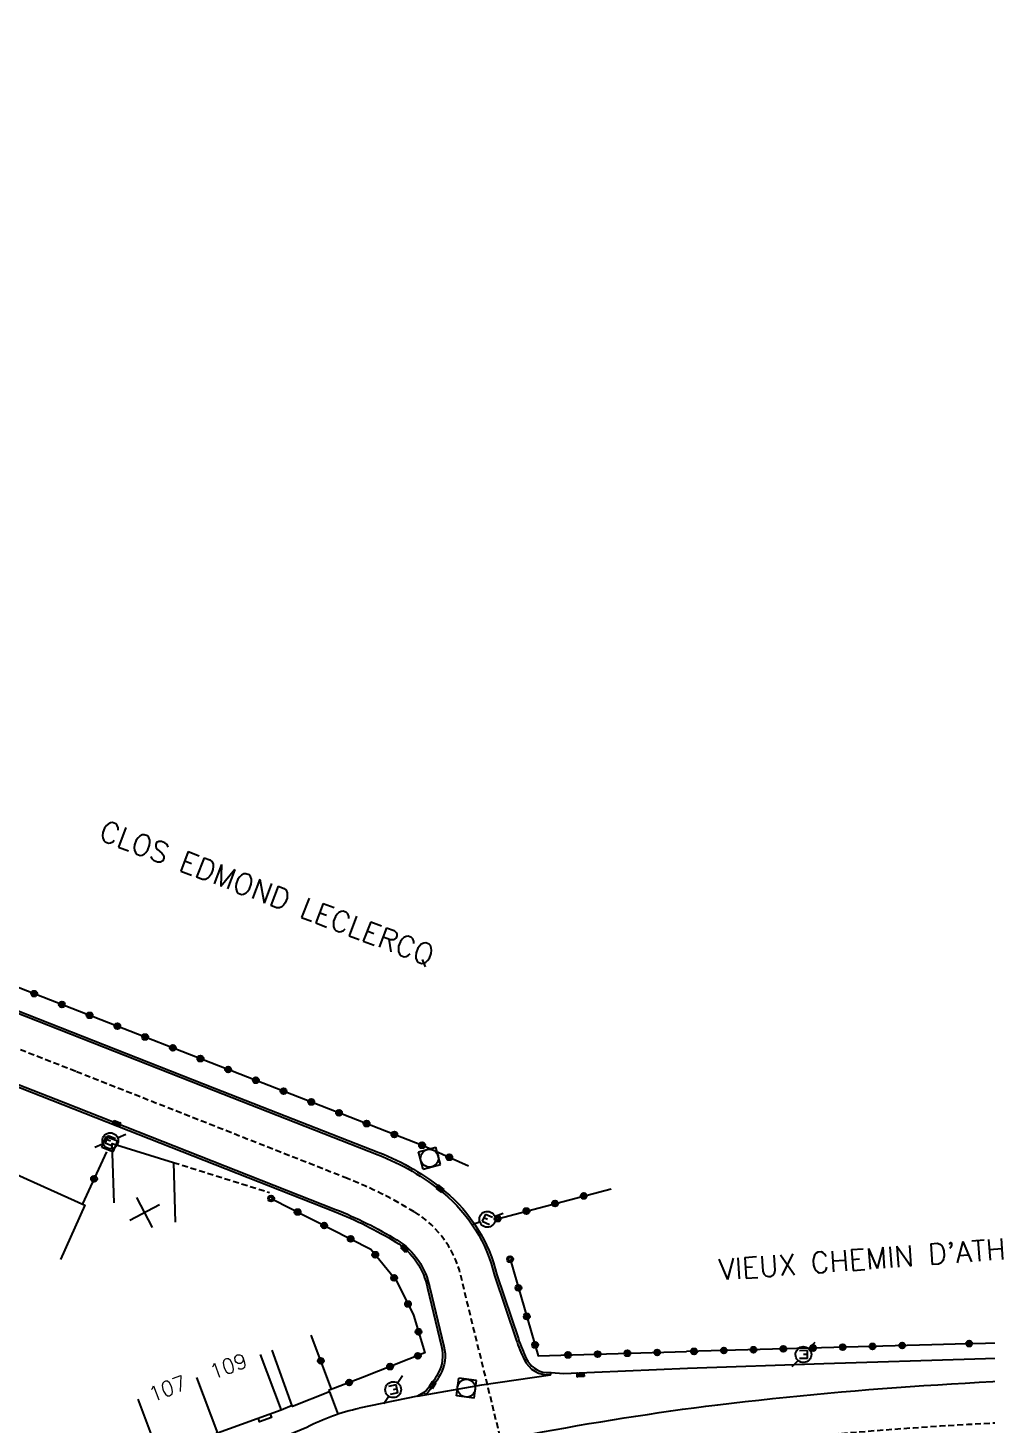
# Model space of a CAD drawing. Header units: millimetres. Extents: x 82000 to 83000, y 144000 to 145000.
# Drawn here: x 82655.6 to 82736.2, y 144637.3 to 144754.6 of the extents above; entities that cross this region are included whole.
import ezdxf
from ezdxf.enums import TextEntityAlignment as Align

# ---------------------------------------------------------------- set-up
doc = ezdxf.new("R2010")
doc.units = ezdxf.units.MM
doc.linetypes.add('DASHED', pattern=[0.75, 0.5, -0.25])
doc.layers.get('0').update_dxf_attribs({"linetype": 'CONTINUOUS'})
for name, color, linetype in [('W0001', 6, 'DASHED'), ('W0008', 7, 'CONTINUOUS'), ('W0100', 7, 'CONTINUOUS'), ('W0112', 1, 'DASHED'), ('W0322', 7, 'CONTINUOUS'), ('W0334', 7, 'CONTINUOUS'), ('W0400', 7, 'CONTINUOUS'), ('W0420', 7, 'CONTINUOUS'), ('W0471', 7, 'CONTINUOUS'), ('W0989', 7, 'CONTINUOUS'), ('W0991', 7, 'CONTINUOUS'), ('W1102', 7, 'CONTINUOUS')]:
    doc.layers.add(name, color=color, linetype=linetype)
doc.styles.get("Standard").update_dxf_attribs({"font": 'romans.shx', "width": 0.85})

# ---------------------------------------------------------------- blocks, each defined once
blk = doc.blocks.new('T471')
for p, q in [((-0.333334, 0.333334), (-0.333334, -0.333334)), ((-0.333334, 0.333334), (0.333334, 0.333334)), ((-0.333334, 0), (0, 0)), ((0.500001, 0.500001), (1.000002, 1.000002)), ((-0.500001, -0.500001), (-1.000002, -1.000002)), ((-0.333334, -0.333334), (0.333334, -0.333334))]:
    blk.add_line(p, q)
blk.add_ellipse((0, 0), major_axis=(0.471405, 0.471405), ratio=1, start_param=5.4977871438, end_param=11.780972451)
blk = doc.blocks.new('t322o')
at = {"color": 0, "linetype": 'Continuous'}
for radius in [0.25, 0.15]:
    blk.add_circle((0, 0), radius, dxfattribs=at)
blk = doc.blocks.new('T400')
for p, q in [((-0.15, 0.3), (0.15, 0.3)), ((-0.15, -0.25), (-0.15, 0.3)), ((-0.15, 0.15), (0.15, 0.15)), ((-0.15, 0), (0.15, 0)), ((0.15, 0.3), (0.15, -0.25)), ((-0.15, -0.15), (0.15, -0.15)), ((-0.15, -0.25), (-0.15, -0.3)), ((-0.15, -0.3), (0.15, -0.3)), ((0.15, -0.3), (0.15, -0.25))]:
    blk.add_line(p, q)
blk = doc.blocks.new('t112o')
at = {"color": 0, "linetype": 'Continuous'}
for p, q in [((-0.5, 0.5), (0.5, 0.5)), ((-0.5, -0.5), (-0.5, 0.5)), ((0.5, 0.5), (0.5, -0.5)), ((0.5, -0.5), (-0.5, -0.5))]:
    blk.add_line(p, q, dxfattribs=at)
blk = doc.blocks.new('T420')
for p, q in [((0.75, 0.75), (-0.75, 0.75)), ((-0.75, 0.75), (-0.75, -0.75)), ((0.75, 0.75), (0.75, -0.75)), ((0.75, -0.75), (-0.75, -0.75))]:
    blk.add_line(p, q)
blk.add_ellipse((0, 0), major_axis=(-0.53, 0.53), ratio=1, start_param=3.926991, end_param=10.210176)
blk = doc.blocks.new('t991o')
at = {"color": 0, "linetype": 'Continuous'}
for p, q in [((-1, 1), (1, -1)), ((-1, -1), (1, 1))]:
    blk.add_line(p, q, dxfattribs=at)

msp = doc.modelspace()

# ---------------------------------------------------------------- linework, layer by layer
at = {"layer": 'W0001'}
for points in [[(82523.42, 144568.49), (82549.16, 144577.84), (82560.95, 144582.86), (82614.39, 144604.67), (82649.2, 144618.75, -0.028707), (82683.27, 144629.59, -0.030893), (82714.04, 144635.42, -0.027214), (82750.74, 144637.74), (82773.15, 144638.35, -0.003383), (82794.82, 144638.92, 0.03103), (82813.62, 144640.76, 0.02588), (82830.13, 144644.43, 0.020389), (82850.16, 144651.54), (82852.09, 144652.38), (82869.28, 144660.69), (82882.64, 144667.06), (82887.94, 144669.72, 0.020981), (82915.41, 144685.32, 0.02874), (82935.09, 144698.82, -0.007333), (82948.45, 144708.93), (82971.43, 144726.34, 0.016043), (82995.98, 144745.57, 0.011513), (83000, 144749.1)], [(82696.22, 144632.52), (82694.27, 144640.56), (82692.13, 144649.29, 0.211545), (82688.11, 144655.1, 0.04325), (82682.51, 144657.89), (82659.66, 144666.89), (82648.03, 144671.45), (82633.08, 144677.32), (82615.65, 144684.16), (82604.85, 144688.47), (82591.97, 144693.79), (82579.87, 144699.2), (82570.66, 144703.63), (82559.27, 144709.59), (82543.29, 144718.22), (82526.55, 144727.41), (82516.59, 144732.7), (82490.87, 144747.39)]]:
    msp.add_lwpolyline(points, format="xyb", dxfattribs=at)
at = {"layer": 'W0008'}
for points in [[(82711.09, 144641.95), (82722.54, 144642.36), (82747.91, 144643.13), (82750.66, 144641.72), (82773.03, 144642.35, -0.003376), (82794.71, 144642.92, 0.030953), (82812.97, 144644.71, 0.025762), (82829, 144648.27, 0.020147), (82848.5, 144655.18), (82850.34, 144657.68, 0.00454), (82885.03, 144674.36, 0.020987), (82912.25, 144689.83, 0.028764), (82931.61, 144703.11, -0.007318), (82943.03, 144711.68), (82946.06, 144712.13), (82969.04, 144729.54, 0.016061), (82993.41, 144748.64, 0.015626), (82998.64, 144753.3), (83000, 144754.59, 0.022995)], [(82517.99, 144570.84), (82528.08, 144575.26), (82542.47, 144581.22), (82559.14, 144588.08), (82569.27, 144592.16), (82610.48, 144608.96, -0.000649), (82666.74, 144631.93), (82679.08, 144637, -0.070105), (82683.49, 144638.59)]]:
    msp.add_lwpolyline(points, format="xyb", dxfattribs=at)
at = {"layer": 'W0008', "flags": 128}
for points in [[(82489.5, 144744.97), (82515.25, 144730.26), (82525.23, 144724.97), (82541.96, 144715.78), (82557.97, 144707.14), (82569.41, 144701.15), (82578.7, 144696.68), (82590.87, 144691.24), (82603.81, 144685.89), (82614.63, 144681.58), (82632.06, 144674.73), (82647.01, 144668.86), (82658.64, 144664.3), (82681.49, 144655.3, -0.04325), (82686.66, 144652.73, -0.214349), (82689.41, 144648.71), (82690.61, 144643.82, -0.18763), (82690.29, 144641.4, -0.06081), (82689.1, 144639.75), (82688.92, 144639.9), (82688.4, 144639.6), (82683.49, 144638.59)], [(82592.92, 144719.61), (82586.78, 144705.84), (82586.57, 144705.89), (82586.02, 144702.66, 0.328322), (82587.83, 144699.07), (82590.69, 144697.37), (82601.87, 144692.7), (82612.89, 144688.21), (82624.44, 144683.68), (82647.17, 144674.78), (82671.25, 144665.32), (82685.08, 144659.89, -0.078821), (82690.54, 144656.69, -0.164736), (82694.86, 144649.74), (82696.68, 144644.35, 0.027847), (82697.35, 144642.69, 0.310995), (82699.57, 144641.39), (82699.62, 144641.59), (82700.66, 144641.5), (82711.09, 144641.95)]]:
    msp.add_lwpolyline(points, format="xyb", dxfattribs=at)
at = {"layer": 'W0100'}
for points in [[(82648.35, 144655.6), (82650.4, 144660.16), (82660.44, 144655.66), (82658.39, 144651.1)], [(82662.88, 144655.84), (82662.73, 144660.84), (82667.88, 144659.24), (82668.03, 144654.24)], [(82675.17, 144643.1), (82676.93, 144638.42), (82671.57, 144636.49), (82666.68, 144634.66), (82664.92, 144639.34)]]:
    msp.add_lwpolyline(points, dxfattribs=at)
at = {"layer": 'W0112'}
msp.add_lwpolyline([(82667.88, 144659.24), (82675.95, 144656.72)], dxfattribs=at)
at = {"layer": 'W0322'}
for points in [[(82644.53, 144677.98), (82688.85, 144660.66), (82692.66, 144658.97)], [(82662.24, 144660.14), (82660.22, 144655.76)], [(82695.12, 144654.52), (82704.66, 144657.04)], [(82676.08, 144656.21), (82684.46, 144651.96), (82686.58, 144649.35), (82688.05, 144646.42), (82689, 144643.24), (82683.76, 144641.18)], [(82696.17, 144651.11), (82698.53, 144642.99), (82710.99, 144643.36)], [(82681.16, 144640.19), (82679.46, 144644.72)], [(82751.87, 144644.31), (82734.55, 144644.01)], [(82683.76, 144641.18), (82680.92, 144640.09)]]:
    msp.add_lwpolyline(points, dxfattribs=at)
at = {"layer": 'W0322', "flags": 128}
msp.add_lwpolyline([(82731.62, 144643.93), (82710.99, 144643.36)], dxfattribs=at)
at = {"layer": 'W0334', "flags": 128}
for points in [[(82541.96, 144578.94), (82543.2, 144579.45), (82559.63, 144586.1), (82613.07, 144607.91), (82647.92, 144622.01, -0.028736), (82682.41, 144632.98, -0.030909), (82713.62, 144638.89, -0.027201), (82750.67, 144641.24), (82773.04, 144641.85, -0.003377), (82794.72, 144642.42, 0.030962), (82813.05, 144644.21, 0.025777), (82829.14, 144647.79, 0.020293), (82848.82, 144654.77), (82850.64, 144655.56), (82867.77, 144663.84), (82881.11, 144670.21), (82886.36, 144672.84, 0.020987), (82913.58, 144688.31, 0.028764), (82932.94, 144701.59, -0.007318), (82946.36, 144711.73), (82969.34, 144729.14, 0.016057), (82993.73, 144748.25, 0.015626), (82998.99, 144752.94), (83000, 144753.9, 0.022999)], [(82489.4, 144744.8), (82515.16, 144730.08), (82525.14, 144724.79), (82541.86, 144715.6), (82557.87, 144706.96), (82569.32, 144700.97), (82578.62, 144696.5), (82590.79, 144691.06), (82603.73, 144685.71), (82614.55, 144681.39), (82631.99, 144674.54), (82646.94, 144668.67), (82658.57, 144664.11), (82681.42, 144655.12, -0.04325), (82686.56, 144652.56, -0.214626), (82689.22, 144648.67), (82690.41, 144643.78, -0.18763), (82690.11, 144641.5, -0.052019), (82689.15, 144640.1), (82688.92, 144639.9)]]:
    msp.add_lwpolyline(points, format="xyb", dxfattribs=at)
at = {"layer": 'W0334'}
msp.add_lwpolyline([(82586.78, 144705.84), (82586.64, 144705.1), (82586.22, 144702.63, 0.32889), (82587.92, 144699.25), (82590.78, 144697.55), (82601.95, 144692.88), (82612.97, 144688.4), (82624.51, 144683.87), (82647.25, 144674.97), (82671.33, 144665.5), (82685.15, 144660.08, -0.078821), (82690.67, 144656.84, -0.164543), (82695.05, 144649.79), (82696.87, 144644.41, 0.027847), (82697.53, 144642.77, 0.264616), (82699.2, 144641.59), (82699.62, 144641.59)], format="xyb", dxfattribs=at)
for points in [[(82734.55, 144644.01), (82731.62, 144643.93)], [(82680.92, 144640.09), (82680.98, 144639.97), (82677.87, 144638.73), (82677.86, 144638.8), (82676.18, 144643.48)], [(82688.4, 144639.6), (82693.8, 144640.55), (82699.57, 144641.39)], [(82680.98, 144639.97), (82681.72, 144638.03)], [(82676.01, 144638.09), (82676.11, 144637.81), (82675.11, 144637.46), (82675.01, 144637.73)], [(82677.84, 144638.83), (82676.93, 144638.42)]]:
    msp.add_lwpolyline(points, dxfattribs=at)
at = {"layer": 'W1102'}
msp.add_lwpolyline([(82669.81, 144641.17), (82671.57, 144636.49)], dxfattribs=at)

# ---------------------------------------------------------------- block references
at = {"layer": 'W0112', "rotation": 338.570527392116}
msp.add_blockref('t112o', (82662.51, 144660.78), dxfattribs=at)
at = {"layer": 'W0322'}
for p, rotation in [((82656.17, 144673.43), 338.6557190109879), ((82658.5, 144672.52), 338.6557190109879), ((82660.83, 144671.61), 338.6557190109879), ((82663.16, 144670.7), 338.6557190109879), ((82665.49, 144669.79), 338.6557190109879), ((82667.82, 144668.88), 338.6557190109879), ((82670.14, 144667.97), 338.6557190109879), ((82672.47, 144667.06), 338.6557190109879), ((82674.8, 144666.15), 338.6557190109879), ((82677.13, 144665.24), 338.6557190109879), ((82679.46, 144664.33), 338.6557190109879), ((82681.79, 144663.42), 338.6557190109879), ((82684.11, 144662.51), 338.6557190109879), ((82686.44, 144661.6), 338.6557190109879), ((82688.77, 144660.69), 338.6557190109879), ((82691.06, 144659.68), 335.998838229947), ((82661.2, 144657.87), 245.1980675725546), ((82702.37, 144656.43), 14.8003933783825), ((82676.08, 144656.21), 333.103447618894), ((82678.31, 144655.08), 333.103447618894), ((82697.54, 144655.16), 14.8003933783825), ((82699.95, 144655.79), 14.8003933783825), ((82680.54, 144653.95), 333.103447618894), ((82695.12, 144654.52), 14.8003933783825), ((82682.77, 144652.82), 333.103447618894), ((82684.84, 144651.49), 309.035833940951), ((82696.17, 144651.11), 286.241798085555), ((82686.42, 144649.55), 309.035833940951), ((82696.87, 144648.71), 286.241798085555), ((82687.59, 144647.35), 296.690398959925), ((82697.57, 144646.31), 286.241798085555), ((82688.47, 144645.02), 286.636528519041), ((82698.27, 144643.91), 286.241798085555), ((82714.13, 144643.44), 181.5968892809242), ((82716.63, 144643.51), 181.5968892809242), ((82719.13, 144643.58), 181.5968892809242), ((82721.63, 144643.65), 181.5968892809242), ((82724.13, 144643.72), 181.5968892809242), ((82726.63, 144643.79), 181.5968892809242), ((82729.12, 144643.86), 181.5968892809242), ((82734.75, 144644.02), 180.985895192829), ((82680.26, 144642.58), 110.481357876158), ((82688.41, 144643), 201.429528701063), ((82701.03, 144643.07), 1.672193059729085), ((82703.53, 144643.14), 1.672193059729085), ((82706.03, 144643.21), 1.672193059729085), ((82708.53, 144643.28), 1.672193059729085), ((82711.63, 144643.37), 181.5968892809242), ((82686.08, 144642.09), 201.429528701063), ((82682.64, 144640.75), 110.481357876158)]:
    msp.add_blockref('t322o', p, dxfattribs=dict(at, rotation=rotation))
at = {"layer": 'W0400'}
for p, rotation in [((82663.12, 144662.52), 68.57052739211605), ((82690.28, 144657.03), 231.7978573900432), ((82687.28, 144652), 224.487644350477), ((82702.08, 144641.39), 272.0538090612067), ((82689.65, 144640.55), 146.8720170216514)]:
    msp.add_blockref('T400', p, dxfattribs=dict(at, rotation=rotation))
at = {"layer": 'W0420'}
for p, rotation in [((82689.4, 144659.6), 194.800393378383), ((82692.5, 144640.28), 262.467360161628)]:
    msp.add_blockref('T420', p, dxfattribs=dict(at, rotation=rotation))
at = {"layer": 'W0471'}
for p, rotation in [((82662.57, 144661.07), 338.570527392116), ((82694.26, 144654.47), 335.998838229947), ((82720.83, 144643.1), 181.682978601727), ((82686.34, 144640.15), 191.5540674741071)]:
    msp.add_blockref('T471', p, dxfattribs=dict(at, rotation=rotation))
at = {"layer": 'W0991', "rotation": 72.74325195917878}
msp.add_blockref('t991o', (82665.46, 144655.04), dxfattribs=at)

# ---------------------------------------------------------------- texts
at = {"layer": 'W0989'}
for s, rotation, p in [('CLOS EDMOND LECLERCQ', 339, (82675.71, 144681.81)), ("VIEUX CHEMIN D'ATH", 4.1963, (82725.76, 144651.11))]:
    msp.add_text(s, height=1.75, rotation=rotation, dxfattribs=at).set_placement(p, align=Align.MIDDLE)
at = {"layer": 'W0991'}
for s, rotation, p in [('109', 19.7952, (82672.49, 144642.14)), ('107', 20.595, (82667.37, 144640.25))]:
    msp.add_text(s, height=1.25, rotation=rotation, dxfattribs=at).set_placement(p, align=Align.MIDDLE)

doc.saveas('drawing.dxf')
